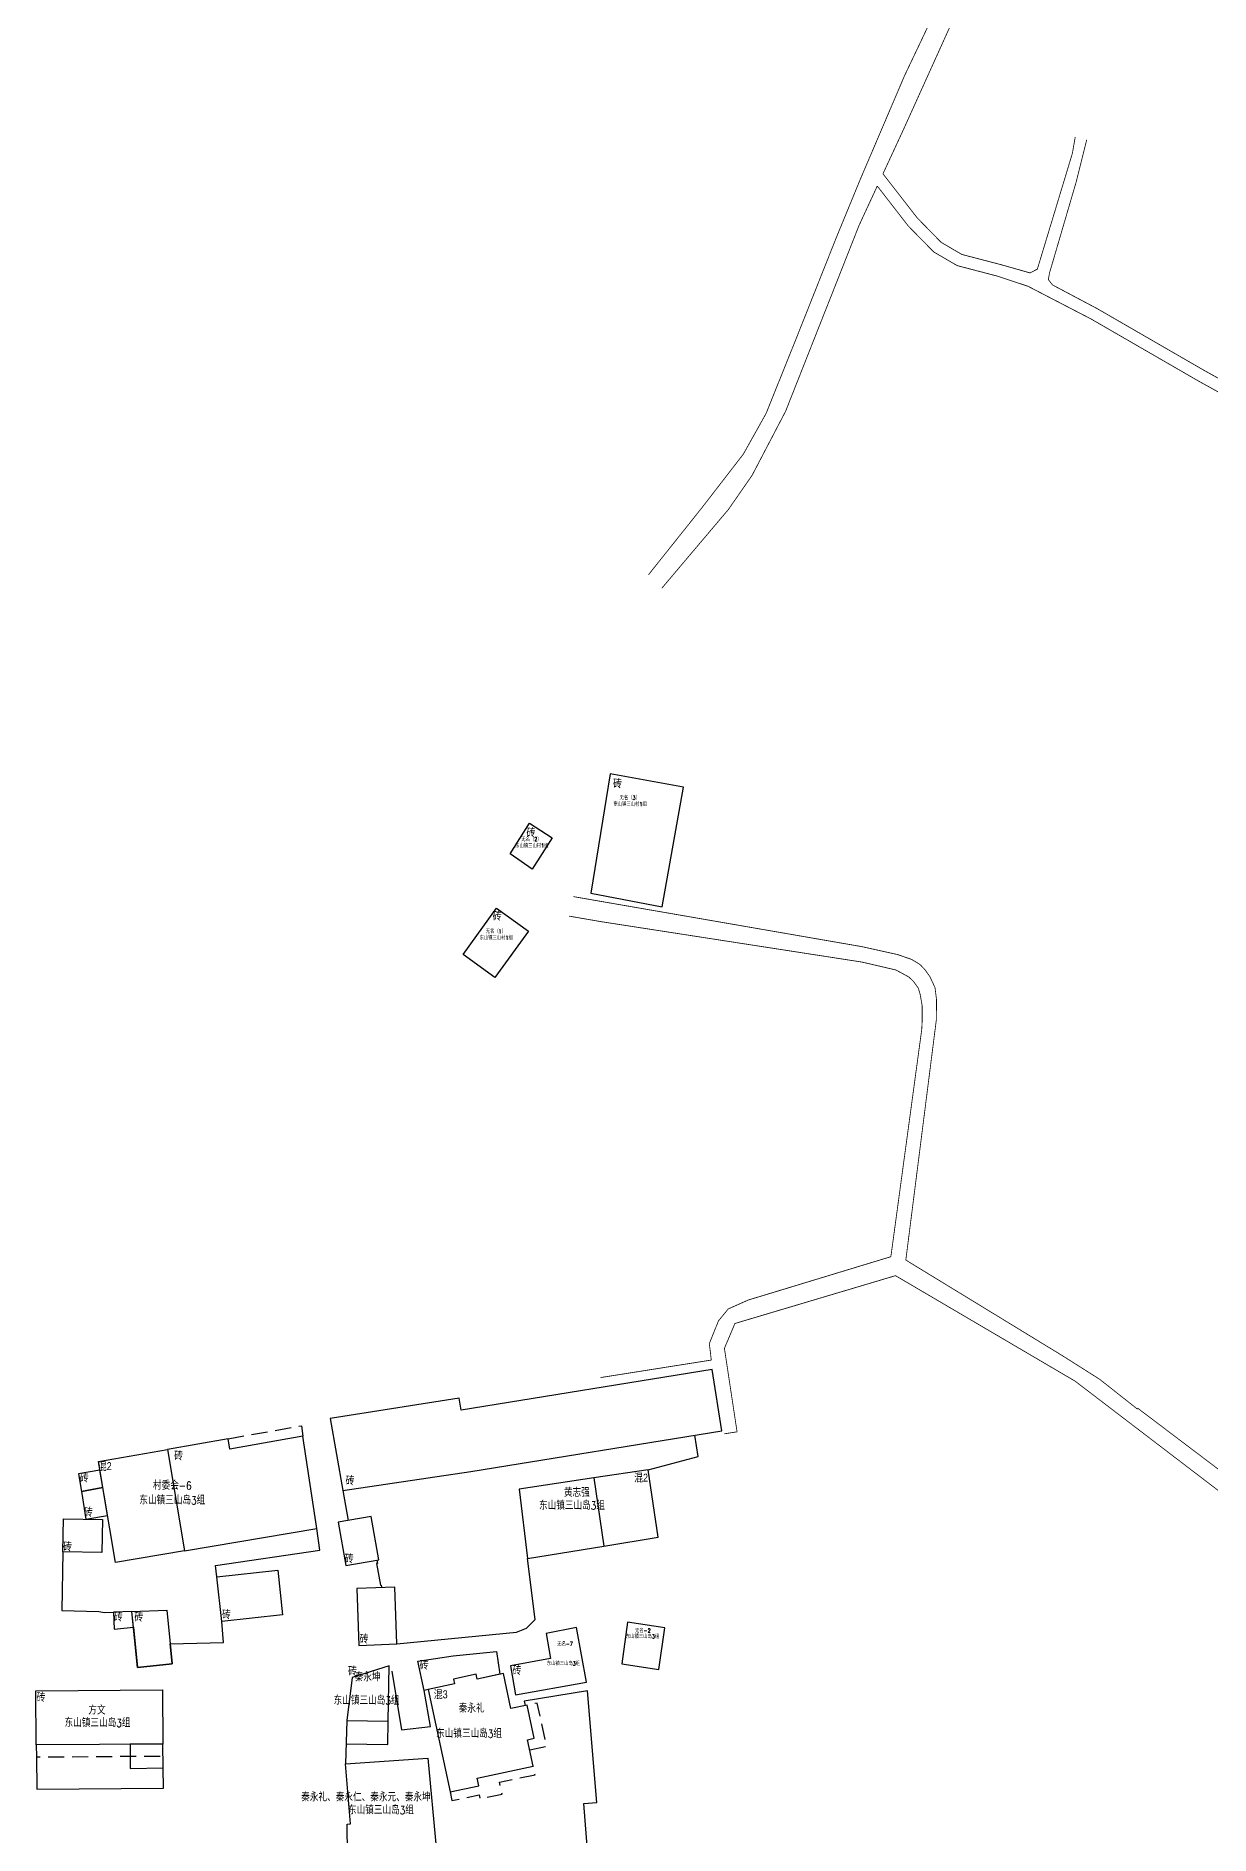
# Model space of a CAD drawing. Header units: millimetres. Extents: x 21943 to 23516, y 12107 to 14027.
# Drawn here: x 22429.4 to 22576.2, y 13269.1 to 13494 of the extents above; entities that cross this region are included whole.
import ezdxf
from ezdxf.enums import TextEntityAlignment as Align

# ---------------------------------------------------------------- set-up
doc = ezdxf.new("R2010")
doc.units = ezdxf.units.MM
for name, pattern in [('X2', [10, 8, -2]), ('X5', [3, 2, -1]), ('X6', [4, 2, -2])]:
    doc.linetypes.add(name, pattern=pattern)
for name, color, linetype in [('$TD_AUDIT_GENERATED_(2B2)', 221, 'Continuous'), ('$TD_AUDIT_GENERATED_(2B3)', 4, 'X6'), ('$TD_AUDIT_GENERATED_(2B4)', 7, 'wq'), ('$TD_AUDIT_GENERATED_(2B5)', 2, 'Continuous'), ('$TD_AUDIT_GENERATED_(2B7)', 7, 'Continuous'), ('$TD_AUDIT_GENERATED_(2BB)', 4, 'Continuous'), ('$TD_AUDIT_GENERATED_(2C2)', 7, 'Continuous')]:
    doc.layers.add(name, color=color, linetype=linetype)
doc.styles.add('HZ', font='rs.shx', dxfattribs={"width": 0.8, "bigfont": 'hztxt.shx'})
doc.styles.get("Standard").update_dxf_attribs({"font": 'arial.ttf'})
doc.linetypes.add('443', pattern='A,9.4,[169,AAA.SHX,S=1,R=0,X=0,Y=0.15],0.6', length=10)
doc.linetypes.add('wq', pattern='A,5.4,[169,AAA.SHX,S=1,R=0,X=0,Y=-1.15],0.6', length=6)

msp = doc.modelspace()

# ---------------------------------------------------------------- linework, layer by layer
at = {"layer": '$TD_AUDIT_GENERATED_(2B2)', "linetype": 'Continuous', "flags": 128}
for points in [[(22501.21, 13401.8), (22498.77, 13386.89), (22507.7, 13385.18), (22510.4, 13400.1)], [(22493.95, 13393.8), (22491.47, 13389.89), (22488.7, 13391.78), (22491.12, 13395.6)], [(22486.8, 13376.33), (22482.81, 13379.21), (22486.99, 13384.99), (22490.98, 13382.11)], [(22467.76, 13312.2), (22483.8, 13314.58), (22515.19, 13319.67), (22513.95, 13327.33), (22482.56, 13322.24), (22482.33, 13323.76), (22466.18, 13321.2)], [(22464.51, 13307.45), (22462.78, 13319.01), (22453.62, 13317.39), (22453.41, 13318.67), (22445.82, 13317.33), (22447.96, 13304.66)], [(22488.74, 13290.3), (22489.36, 13286.66), (22498.23, 13288.23), (22497, 13295.1), (22493.19, 13294.34), (22493.75, 13291.21)], [(22478.45, 13287.33), (22477.95, 13287.22), (22477.16, 13290.89), (22481.56, 13291.53), (22486.98, 13292.08), (22487.41, 13289.24), (22484.56, 13288.63), (22484.43, 13289.23), (22481.62, 13288.63), (22481.75, 13288.03)], [(22478.45, 13287.33), (22481.19, 13274.52), (22484.79, 13275.29), (22484.58, 13276.25), (22491.59, 13277.75), (22490.88, 13281.06), (22491.7, 13281.24), (22490.82, 13285.37), (22488.8, 13284.94), (22487.86, 13289.34), (22484.56, 13288.63), (22484.43, 13289.23), (22481.62, 13288.63), (22481.75, 13288.03)], [(22468.09, 13278.05), (22478.4, 13278.74), (22479.46, 13267.57), (22468.34, 13266.7), (22468.29, 13270.51), (22468.71, 13270.52)]]:
    msp.add_lwpolyline(points, close=True, dxfattribs=at)
msp.add_lwpolyline([(22473.91, 13289.64), (22475.1, 13282.31), (22478.75, 13282.69), (22477.95, 13287.22)], dxfattribs=at)
at = {"layer": '$TD_AUDIT_GENERATED_(2B2)', "linetype": 'Continuous'}
for points in [[(22437.2, 13315.81), (22445.82, 13317.33), (22447.96, 13304.66), (22439.32, 13303.21)], [(22499.17, 13313.77), (22500.43, 13305.26), (22507.2, 13306.36), (22505.96, 13314.77)], [(22435.06, 13312.1), (22437.75, 13312.56), (22437.38, 13314.73), (22434.69, 13314.28)], [(22435.06, 13312.1), (22435.61, 13308.62), (22438.33, 13309.08), (22437.75, 13312.56)], [(22432.82, 13308.67), (22437.72, 13308.57), (22437.64, 13304.45), (22432.74, 13304.55)], [(22468.13, 13302.82), (22472.26, 13303.52), (22471.33, 13308.96), (22467.2, 13308.25)], [(22452.02, 13301.41), (22459.62, 13302.24), (22460.22, 13296.68), (22452.62, 13295.85)], [(22469.77, 13292.85), (22474.54, 13293.02), (22474.27, 13300.12), (22469.5, 13299.94)], [(22439.1, 13297.01), (22439.18, 13294.89), (22441.58, 13295.13), (22441.38, 13297.1)], [(22441.38, 13297.1), (22445.76, 13297.26), (22446.44, 13290.54), (22442.1, 13290.07)], [(22502.66, 13290.52), (22507.3, 13289.84), (22508.06, 13295.04), (22503.39, 13295.75)], [(22468.25, 13283.45), (22473.46, 13283.37), (22473.56, 13290.31), (22468.93, 13288.82)], [(22429.38, 13287.15), (22445.2, 13287.27), (22445.25, 13280.51), (22429.43, 13280.41)], [(22441.16, 13280.48), (22441.17, 13277.47), (22445.28, 13277.54), (22445.25, 13280.51)]]:
    msp.add_3dface(points, dxfattribs=at)
at = {"layer": '$TD_AUDIT_GENERATED_(2B3)', "color": 4, "linetype": 'X5', "flags": 128}
for points in [[(22453.41, 13318.67), (22462.58, 13320.29), (22462.78, 13319.01)], [(22491.15, 13279.78), (22493.24, 13280.22), (22492.08, 13285.64), (22490.82, 13285.37)], [(22429.43, 13280.41), (22429.44, 13278.9), (22445.26, 13279.02), (22445.25, 13280.51)], [(22481.19, 13274.52), (22481.42, 13273.45), (22484.82, 13274.17), (22484.93, 13273.67), (22487.69, 13274.26), (22487.38, 13275.74), (22491.81, 13276.68), (22491.59, 13277.75)]]:
    msp.add_lwpolyline(points, dxfattribs=at)
at = {"layer": '$TD_AUDIT_GENERATED_(2B4)', "linetype": 'wq', "flags": 128}
for points in [[(22505.96, 13314.77), (22512.22, 13316.45), (22511.79, 13319.12)], [(22499.17, 13313.77), (22489.81, 13312.39), (22490.88, 13303.72)], [(22467.76, 13312.2), (22468.45, 13308.47)], [(22452.02, 13301.41), (22451.86, 13302.84), (22464.9, 13304.74), (22464.51, 13307.45)], [(22432.74, 13304.55), (22432.62, 13297.21), (22437.25, 13297.09), (22437.95, 13296.97), (22439.1, 13297.01)], [(22474.54, 13293.02), (22489.49, 13294.48), (22490.75, 13294.99), (22491.83, 13296.09), (22490.88, 13303.72), (22500.43, 13305.26)], [(22472.04, 13303.48), (22472.11, 13303.07), (22472, 13303.06), (22472.49, 13300.38), (22472.58, 13300.39), (22472.64, 13300.06)], [(22441.58, 13295.13), (22442.1, 13290.07), (22446.44, 13290.54), (22446.18, 13293.06), (22452.85, 13293.2), (22452.62, 13295.85)], [(22476.1, 13256.03), (22481.1, 13255.82), (22482.89, 13256.22), (22483.96, 13256.89), (22483.93, 13257.72), (22490.21, 13258.76), (22490.23, 13258.62), (22493.21, 13258.96), (22493.19, 13259.07), (22498.42, 13258.12), (22498.77, 13261.92), (22497.92, 13273.08), (22499.56, 13273.22), (22498.39, 13287.15), (22490.47, 13285.88), (22490.59, 13285.32)], [(22468.25, 13283.45), (22468.09, 13278.05), (22468.09, 13278.05), (22468.09, 13278.05), (22468.09, 13278.05)], [(22468.16, 13280.53), (22473.41, 13280.45), (22473.46, 13283.37)], [(22429.44, 13278.9), (22429.49, 13274.87), (22445.33, 13275), (22445.28, 13277.54)]]:
    msp.add_lwpolyline(points, dxfattribs=at)
at = {"layer": '$TD_AUDIT_GENERATED_(2BB)', "linetype": 'Continuous', "const_width": 0.1, "flags": 128}
for points, elevation in [([(22543.24, 13500), (22538.03, 13489.05), (22532.47, 13476.04)], 5), ([(22560.82, 13481.05), (22560.82, 13481.05), (22559.47, 13475.67), (22556.16, 13464.38), (22556.02, 13463.56)], 3.12), ([(22506, 13426.67), (22512.75, 13435.13), (22517.86, 13441.74), (22520.71, 13446.83), (22524.44, 13456.1), (22529.49, 13468.8), (22532.47, 13476.04), (22532.47, 13476.04), (22532.47, 13476.04), (22532.47, 13476.04)], 4.07), ([(22500, 13383.32), (22496.08, 13384)], 4.06), ([(22538.55, 13376.4), (22536.95, 13377.27), (22532.69, 13378.26), (22500, 13383.32)], 3.89), ([(22536.32, 13341.43), (22540.18, 13369.82), (22540.24, 13370.96), (22540.24, 13372.78), (22539.97, 13374.29), (22539.74, 13375.02), (22539.14, 13375.85), (22538.55, 13376.4)], 3.89)]:
    msp.add_lwpolyline(points, dxfattribs=dict(at, elevation=elevation))
at = {"layer": '$TD_AUDIT_GENERATED_(2BB)', "linetype": 'X2', "const_width": 0.1, "flags": 128}
for points, elevation in [([(22545.89, 13500), (22537.85, 13482.22), (22535.33, 13476.79)], 4.33), ([(22559.38, 13481.38), (22559.02, 13479.33), (22554.64, 13464.87), (22553.73, 13464.4), (22550.1, 13465.43), (22545.19, 13466.71), (22542.61, 13468.22), (22539.63, 13471.26), (22535.33, 13476.79)], 3.12), ([(22534.62, 13475.26), (22532.35, 13470.36), (22523.15, 13447.1), (22518.97, 13439.11), (22515.99, 13434.82), (22507.67, 13424.99)], 4.33), ([(22500, 13385.85), (22496.61, 13386.44)], 4.06), ([(22500, 13385.85), (22532.67, 13380.19), (22537.18, 13379.19), (22538.91, 13378.59), (22539.74, 13378.1)], 3.19), ([(22539.74, 13378.1), (22540.06, 13377.86), (22540.61, 13377.27), (22541.2, 13376.44), (22541.84, 13375.07), (22542.03, 13373.56), (22542.01, 13371.06), (22538.19, 13341.01)], 3.19), ([(22500, 13326.32), (22513.86, 13328.51), (22513.61, 13330.57), (22514.76, 13333.42), (22515.98, 13334.9), (22518.47, 13336.01), (22536.32, 13341.43), (22536.32, 13341.43)], 3.89), ([(22538.19, 13341.01), (22557.82, 13329.03), (22562.43, 13326.11), (22567.19, 13322.36)], 3.19), ([(22513.86, 13328.51), (22513.86, 13328.51), (22513.61, 13330.57), (22514.76, 13333.42), (22515.98, 13334.9), (22518.47, 13336.01), (22524.54, 13337.85)], 3.89), ([(22632.17, 13313.07), (22631.22, 13308.26), (22630.55, 13304.02), (22629.53, 13301.3), (22626.92, 13294.85), (22619.75, 13281.42), (22584.4, 13309.48), (22567.17, 13322.51)], 3.99)]:
    msp.add_lwpolyline(points, dxfattribs=dict(at, elevation=elevation))
at = {"layer": '$TD_AUDIT_GENERATED_(2BB)', "linetype": 'Continuous', "const_width": 0.1, "flags": 128}
for points in [[(22656.69, 13415.61), (22653.85, 13417.13), (22650.96, 13420), (22648.06, 13422.73), (22643.05, 13426.05), (22637.52, 13428.77), (22633.07, 13429.97), (22622.28, 13432.33), (22610.67, 13434.97), (22597.34, 13439.71), (22583.09, 13446.3), (22574.84, 13450.86), (22561.38, 13458.63), (22553.49, 13462.72), (22549.67, 13463.99), (22544.62, 13465.31), (22541.68, 13467.02), (22538.49, 13470.27), (22534.62, 13475.26)], [(22646.41, 13255.2), (22620.81, 13278.19), (22613.56, 13283.79), (22604.41, 13291.48), (22559.37, 13325.87), (22536.9, 13339.06), (22516.81, 13333.08), (22515.5, 13329.97), (22517.08, 13319.54), (22515.5, 13319.29)], [(22524.98, 13335.51), (22516.81, 13333.08), (22515.5, 13329.97), (22517.08, 13319.54), (22515.5, 13319.29)]]:
    msp.add_lwpolyline(points, dxfattribs=at)
at = {"layer": '$TD_AUDIT_GENERATED_(2BB)', "linetype": 'X2', "const_width": 0.1, "flags": 128}
msp.add_lwpolyline([(22660.38, 13432.26), (22660.15, 13430.27), (22657.96, 13419.19), (22656.8, 13417.9), (22655.67, 13417.98), (22650.83, 13422.44), (22645.46, 13426.61), (22640.35, 13429.44), (22635.31, 13431.17), (22622.53, 13434.08), (22611.08, 13436.42), (22597.9, 13441.1), (22583.77, 13447.64), (22575.58, 13452.17), (22562.1, 13459.95), (22556.55, 13462.89), (22556.02, 13463.56)], dxfattribs=at)

# ---------------------------------------------------------------- texts
at = {"layer": '$TD_AUDIT_GENERATED_(2B5)', "linetype": '443', "width": 0.8}
for p in [(22502.12, 13400.62), (22491.3, 13394.5), (22487.07, 13384.06)]:
    msp.add_text('\\M+5D7A9', height=1, dxfattribs=at).set_placement(p, align=Align.MIDDLE)
for s, p in [('\\M+5D7A9', (22447.22, 13316.57)), ('\\M+5BBEC2', (22437.98, 13315.25)), ('\\M+5D7A9', (22435.42, 13313.81)), ('\\M+5D7A9', (22468.67, 13313.47)), ('\\M+5BBEC2', (22505.07, 13313.81)), ('\\M+5D7A9', (22435.94, 13309.51)), ('\\M+5D7A9', (22433.32, 13305.22)), ('\\M+5D7A9', (22468.56, 13303.7)), ('\\M+5D7A9', (22439.68, 13296.44)), ('\\M+5D7A9', (22442.25, 13296.42)), ('\\M+5D7A9', (22453.2, 13296.73)), ('\\M+5D7A9', (22470.42, 13293.68)), ('\\M+5D7A9', (22468.98, 13289.66)), ('\\M+5D7A9', (22477.93, 13290.41)), ('\\M+5D7A9', (22489.55, 13289.75)), ('\\M+5D7A9', (22430.01, 13286.38)), ('\\M+5BBEC3', (22480.01, 13286.73))]:
    msp.add_text(s, height=1, dxfattribs=at).set_placement(p, align=Align.MIDDLE_CENTER)
at = {"layer": '$TD_AUDIT_GENERATED_(2B7)', "linetype": 'Continuous', "style": 'HZ', "width": 0.8}
for s, p in [('\\M+5CEDE\\M+5C3FB\\M+5A3A83\\M+5A3A9', (22503.66, 13398.86)), ('\\M+5CEDE\\M+5C3FB\\M+5A3A82\\M+5A3A9', (22491.36, 13393.67)), ('\\M+5CEDE\\M+5C3FB\\M+5A3A81\\M+5A3A9', (22486.91, 13382.16))]:
    msp.add_text(s, height=0.5, dxfattribs=at).set_placement(p, align=Align.MIDDLE)
for s, height, p in [('\\M+5B4E5\\M+5CEAF\\M+5BBE1-6', 1, (22446.43, 13312.81)), ('\\M+5BBC6\\M+5D6BE\\M+5C7BF', 1, (22497.04, 13311.93)), ('\\M+5CEDE\\M+5C3FB-2', 0.5, (22505.29, 13294.69)), ('\\M+5CEDE\\M+5C3FB-7', 0.5, (22495.56, 13293.02)), ('\\M+5C7D8\\M+5D3C0\\M+5C0A4', 1, (22470.87, 13288.86)), ('\\M+5C7D8\\M+5D3C0\\M+5C0F1', 1, (22483.88, 13284.95)), ('\\M+5B7BD\\M+5CEC4', 1, (22437.01, 13284.71)), ('\\M+5C7D8\\M+5D3C0\\M+5C0F1\\M+5A1A2\\M+5C7D8\\M+5D3C0\\M+5C8CA\\M+5A1A2\\M+5C7D8\\M+5D3C0\\M+5D4AA\\M+5A1A2\\M+5C7D8\\M+5D3C0\\M+5C0A4', 1, (22470.66, 13273.85))]:
    msp.add_text(s, height=height, dxfattribs=at).set_placement(p, align=Align.MIDDLE_CENTER)
at = {"layer": '$TD_AUDIT_GENERATED_(2C2)', "linetype": 'Continuous', "style": 'HZ', "width": 0.8}
for s, height, p in [('\\M+5B6AB\\M+5C9BD\\M+5D5F2\\M+5C8FD\\M+5C9BD\\M+5B4E51\\M+5D7E9', 0.5, (22503.7, 13398)), ('\\M+5B6AB\\M+5C9BD\\M+5D5F2\\M+5C8FD\\M+5C9BD\\M+5B4E51\\M+5D7E9', 0.5, (22491.4, 13392.81)), ('\\M+5B6AB\\M+5C9BD\\M+5D5F2\\M+5C8FD\\M+5C9BD\\M+5B4E51\\M+5D7E9', 0.5, (22486.95, 13381.3)), ('\\M+5B6AB\\M+5C9BD\\M+5D5F2\\M+5C8FD\\M+5C9BD\\M+5B5BA3\\M+5D7E9', 1, (22446.43, 13310.97)), ('\\M+5B6AB\\M+5C9BD\\M+5D5F2\\M+5C8FD\\M+5C9BD\\M+5B5BA3\\M+5D7E9', 1, (22496.43, 13310.31)), ('\\M+5B6AB\\M+5C9BD\\M+5D5F2\\M+5C8FD\\M+5C9BD\\M+5B5BA3\\M+5D7E9', 0.5, (22505.26, 13293.97)), ('\\M+5B6AB\\M+5C9BD\\M+5D5F2\\M+5C8FD\\M+5C9BD\\M+5B5BA3\\M+5D7E9', 0.5, (22495.36, 13290.59)), ('\\M+5B6AB\\M+5C9BD\\M+5D5F2\\M+5C8FD\\M+5C9BD\\M+5B5BA3\\M+5D7E9', 1, (22470.73, 13285.94)), ('\\M+5B6AB\\M+5C9BD\\M+5D5F2\\M+5C8FD\\M+5C9BD\\M+5B5BA3\\M+5D7E9', 1, (22437.08, 13283.14)), ('\\M+5B6AB\\M+5C9BD\\M+5D5F2\\M+5C8FD\\M+5C9BD\\M+5B5BA3\\M+5D7E9', 1, (22483.55, 13281.8)), ('\\M+5B6AB\\M+5C9BD\\M+5D5F2\\M+5C8FD\\M+5C9BD\\M+5B5BA3\\M+5D7E9', 1, (22472.53, 13272.24))]:
    msp.add_text(s, height=height, dxfattribs=at).set_placement(p, align=Align.MIDDLE_CENTER)

doc.saveas('drawing.dxf')
